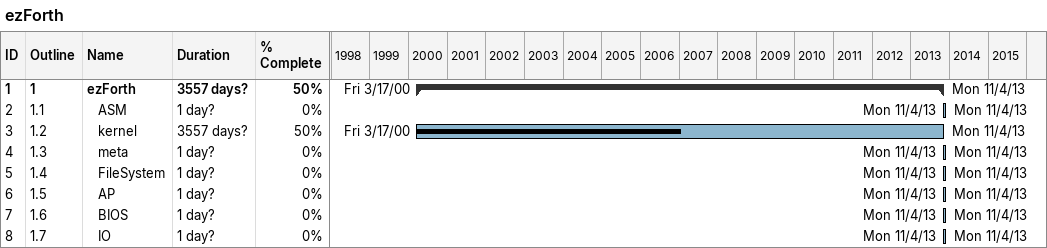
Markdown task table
ezForth

| ID | WBS | Task | Duration | Start | Finish | % complete |
|---|---|---|---|---|---|---|
| 1 | 1 | **ezForth** | 3557d? | 2000-03-17 | 2013-11-04 | 50 |
| 2 | 1.1 | ASM | 1d? | 2013-11-04 | 2013-11-04 | 0 |
| 3 | 1.2 | kernel | 3557d? | 2000-03-17 | 2013-11-04 | 50 |
| 4 | 1.3 | meta | 1d? | 2013-11-04 | 2013-11-04 | 0 |
| 5 | 1.4 | FileSystem | 1d? | 2013-11-04 | 2013-11-04 | 0 |
| 6 | 1.5 | AP | 1d? | 2013-11-04 | 2013-11-04 | 0 |
| 7 | 1.6 | BIOS | 1d? | 2013-11-04 | 2013-11-04 | 0 |
| 8 | 1.7 | IO | 1d? | 2013-11-04 | 2013-11-04 | 0 |
